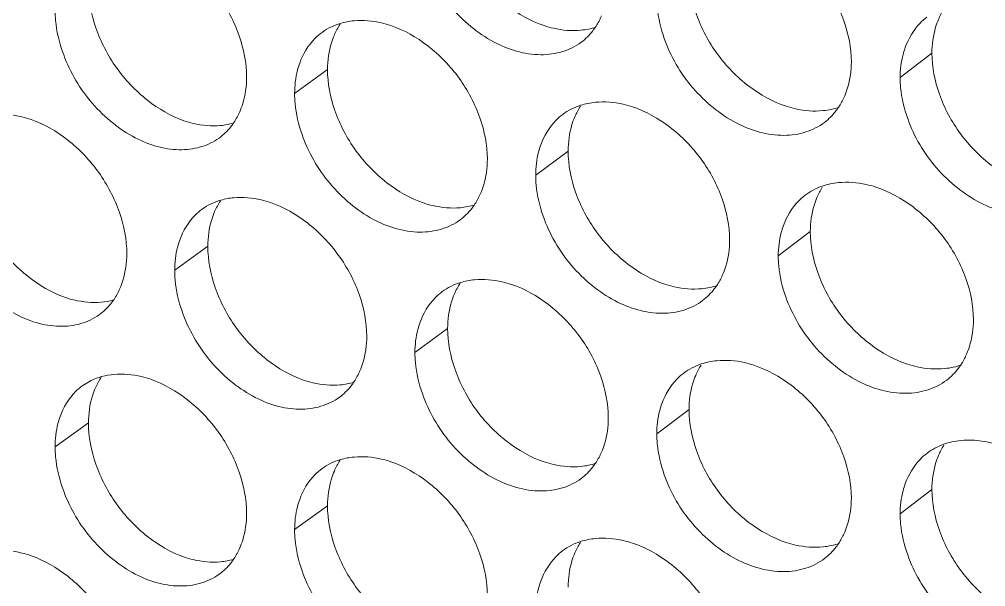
# Model space of a CAD drawing. Header units: millimetres. Extents: x 1177 to 4147, y 93 to 2194.
# Drawn here: x 2656.64 to 2674.07, y 787.58 to 797.82 of the extents above; entities that cross this region are included whole.
import ezdxf

# ---------------------------------------------------------------- set-up
doc = ezdxf.new("R2010")
doc.units = ezdxf.units.MM
doc.header["$LTSCALE"] = 0.1
doc.layers.get('0').update_dxf_attribs({"lineweight": 13})
doc.layers.add('标注', color=251, linetype='Continuous', lineweight=9)

# ---------------------------------------------------------------- blocks, each defined once
blk = doc.blocks.new('02')
at = {"layer": '标注'}
for p, q in [((4587.849, 730.14), (4587.03, 729.512)), ((4572.272, 729.723), (4571.424, 729.105)), ((4572.272, 729.723), (4571.424, 729.105)), ((4578.474, 727.618), (4577.637, 726.996)), ((4578.474, 727.618), (4577.637, 726.996)), ((4584.714, 725.542), (4583.889, 724.916)), ((4584.714, 725.542), (4583.889, 724.916)), ((4569.187, 725.162), (4568.333, 724.545)), ((4575.368, 723.042), (4574.525, 722.421)), ((4581.589, 720.951), (4580.758, 720.327)), ((4566.111, 720.608), (4565.251, 719.993)), ((4587.849, 718.89), (4587.03, 718.262)), ((4572.272, 718.473), (4571.424, 717.855))]:
    blk.add_line(p, q, dxfattribs=at)
for points, knots in [([(4575.368, 734.292), (4575.368, 733.933), (4575.518, 733.188), (4576.051, 732.175), (4576.847, 731.35), (4577.509, 730.969), (4577.852, 730.854)], [0, 0, 0, 0, 0.240418, 0.498747, 0.75788, 1, 1, 1, 1]), ([(4585.772, 729.922), (4585.772, 730.281), (4585.62, 731.025), (4585.08, 732.035), (4584.274, 732.855), (4583.607, 733.232), (4583.262, 733.345)], [0, 0, 0, 0, 0.239826, 0.497695, 0.75702, 1, 1, 1, 1]), ([(4570.186, 729.53), (4570.186, 729.889), (4570.036, 730.635), (4569.506, 731.65), (4568.714, 732.478), (4568.056, 732.864), (4567.715, 732.982)], [0, 0, 0, 0, 0.240558, 0.499178, 0.758416, 1, 1, 1, 1]), ([(4570.186, 729.53), (4570.186, 729.889), (4570.036, 730.635), (4569.506, 731.65), (4568.714, 732.478), (4568.056, 732.864), (4567.715, 732.982)], [0, 0, 0, 0, 0.240558, 0.499178, 0.758416, 1, 1, 1, 1]), ([(4574.717, 732.613), (4574.878, 732.153), (4575.253, 731.501), (4575.946, 730.82), (4576.689, 730.307), (4577.536, 730.046), (4578.328, 730.152), (4578.666, 730.317), (4578.809, 730.424)], [0, 0, 0, 0, 0.277359, 0.41667, 0.550882, 0.790562, 0.898061, 1, 1, 1, 1]), ([(4581.589, 732.201), (4581.589, 731.843), (4581.74, 731.098), (4582.276, 730.087), (4583.078, 729.265), (4583.744, 728.889), (4584.088, 728.775)], [0, 0, 0, 0, 0.240129, 0.498159, 0.757326, 1, 1, 1, 1]), ([(4566.111, 731.858), (4566.111, 731.499), (4566.26, 730.753), (4566.787, 729.737), (4567.575, 728.906), (4568.231, 728.52), (4568.571, 728.402)], [0, 0, 0, 0, 0.240862, 0.49964, 0.75872, 1, 1, 1, 1]), ([(4566.111, 731.858), (4566.111, 731.499), (4566.26, 730.753), (4566.787, 729.737), (4567.575, 728.906), (4568.231, 728.52), (4568.571, 728.402)], [0, 0, 0, 0, 0.240862, 0.49964, 0.75872, 1, 1, 1, 1]), ([(4580.758, 731.577), (4580.758, 731.491), (4580.776, 731.131), (4580.86, 730.777), (4580.951, 730.519)], [0, 0, 0, 0, 0.240186, 1, 1, 1, 1]), ([(4565.251, 731.243), (4565.251, 731.157), (4565.269, 730.797), (4565.352, 730.442), (4565.441, 730.183)], [0, 0, 0, 0, 0.239965, 1, 1, 1, 1]), ([(4565.251, 731.243), (4565.251, 731.157), (4565.269, 730.797), (4565.352, 730.442), (4565.441, 730.183)], [0, 0, 0, 0, 0.239965, 1, 1, 1, 1]), ([(4573.904, 730.856), (4573.825, 730.883), (4573.517, 730.971), (4573.19, 731), (4572.955, 730.978)], [0, 0, 0, 0, 0.263009, 1, 1, 1, 1]), ([(4573.904, 730.856), (4573.825, 730.883), (4573.517, 730.971), (4573.19, 731), (4572.955, 730.978)], [0, 0, 0, 0, 0.263009, 1, 1, 1, 1]), ([(4587.717, 731.072), (4587.655, 731.024), (4587.416, 730.809), (4587.247, 730.523), (4587.163, 730.295)], [0, 0, 0, 0, 0.244827, 1, 1, 1, 1]), ([(4588.018, 731.015), (4587.99, 730.949), (4587.889, 730.668), (4587.849, 730.367), (4587.849, 730.14)], [0, 0, 0, 0, 0.239998, 1, 1, 1, 1]), ([(4576.391, 727.415), (4576.391, 727.774), (4576.24, 728.519), (4575.706, 729.532), (4574.908, 730.357), (4574.247, 730.739), (4573.904, 730.856)], [0, 0, 0, 0, 0.240262, 0.49858, 0.757854, 1, 1, 1, 1]), ([(4576.391, 727.415), (4576.391, 727.774), (4576.24, 728.519), (4575.706, 729.532), (4574.908, 730.357), (4574.247, 730.739), (4573.904, 730.856)], [0, 0, 0, 0, 0.240262, 0.49858, 0.757854, 1, 1, 1, 1]), ([(4577.852, 730.854), (4577.931, 730.827), (4578.24, 730.739), (4578.567, 730.712), (4578.802, 730.735)], [0, 0, 0, 0, 0.262674, 1, 1, 1, 1]), ([(4578.809, 730.424), (4578.922, 730.509), (4579.058, 730.644), (4579.166, 730.798), (4579.192, 730.839)], [0, 0, 0, 0, 0.74587, 1, 1, 1, 1]), ([(4572.13, 730.679), (4572.065, 730.631), (4571.814, 730.415), (4571.639, 730.119), (4571.554, 729.884)], [0, 0, 0, 0, 0.244024, 1, 1, 1, 1]), ([(4572.13, 730.679), (4572.065, 730.631), (4571.814, 730.415), (4571.639, 730.119), (4571.554, 729.884)], [0, 0, 0, 0, 0.244024, 1, 1, 1, 1]), ([(4572.448, 730.617), (4572.419, 730.55), (4572.314, 730.264), (4572.272, 729.955), (4572.272, 729.723)], [0, 0, 0, 0, 0.239116, 1, 1, 1, 1]), ([(4572.448, 730.617), (4572.419, 730.55), (4572.314, 730.264), (4572.272, 729.955), (4572.272, 729.723)], [0, 0, 0, 0, 0.239116, 1, 1, 1, 1]), ([(4580.951, 730.519), (4581.113, 730.059), (4581.493, 729.405), (4582.193, 728.727), (4582.945, 728.218), (4583.801, 727.964), (4584.598, 728.079), (4584.937, 728.249), (4585.081, 728.359)], [0, 0, 0, 0, 0.27664, 0.415747, 0.549878, 0.789826, 0.897663, 1, 1, 1, 1]), ([(4587.163, 730.295), (4587.141, 730.235), (4587.062, 729.981), (4587.03, 729.713), (4587.03, 729.512)], [0, 0, 0, 0, 0.24094, 1, 1, 1, 1]), ([(4565.441, 730.183), (4565.599, 729.725), (4565.968, 729.073), (4566.648, 728.389), (4567.221, 727.986), (4567.825, 727.723), (4568.43, 727.626), (4568.998, 727.692), (4569.334, 727.85), (4569.477, 727.953)], [0, 0, 0, 0, 0.277943, 0.417311, 0.551401, 0.676704, 0.792073, 0.898857, 1, 1, 1, 1]), ([(4565.441, 730.183), (4565.599, 729.725), (4565.968, 729.073), (4566.648, 728.389), (4567.221, 727.986), (4567.825, 727.723), (4568.43, 727.626), (4568.998, 727.692), (4569.334, 727.85), (4569.477, 727.953)], [0, 0, 0, 0, 0.277943, 0.417311, 0.551401, 0.676704, 0.792073, 0.898857, 1, 1, 1, 1]), ([(4587.849, 730.14), (4587.849, 729.782), (4588.001, 729.037), (4588.541, 728.028), (4589.349, 727.21), (4590.018, 726.837), (4590.364, 726.726)], [0, 0, 0, 0, 0.239843, 0.497577, 0.756777, 1, 1, 1, 1]), ([(4571.554, 729.884), (4571.533, 729.824), (4571.455, 729.572), (4571.424, 729.305), (4571.424, 729.105)], [0, 0, 0, 0, 0.240415, 1, 1, 1, 1]), ([(4571.554, 729.884), (4571.533, 729.824), (4571.455, 729.572), (4571.424, 729.305), (4571.424, 729.105)], [0, 0, 0, 0, 0.240415, 1, 1, 1, 1]), ([(4572.272, 729.723), (4572.272, 729.364), (4572.422, 728.619), (4572.953, 727.605), (4573.746, 726.778), (4574.407, 726.396), (4574.748, 726.28)], [0, 0, 0, 0, 0.240565, 0.499043, 0.758159, 1, 1, 1, 1]), ([(4572.272, 729.723), (4572.272, 729.364), (4572.422, 728.619), (4572.953, 727.605), (4573.746, 726.778), (4574.407, 726.396), (4574.748, 726.28)], [0, 0, 0, 0, 0.240565, 0.499043, 0.758159, 1, 1, 1, 1]), ([(4585.601, 729.042), (4585.629, 729.109), (4585.731, 729.391), (4585.772, 729.694), (4585.772, 729.922)], [0, 0, 0, 0, 0.239896, 1, 1, 1, 1]), ([(4570.009, 728.632), (4570.038, 728.699), (4570.144, 728.987), (4570.186, 729.297), (4570.186, 729.53)], [0, 0, 0, 0, 0.239008, 1, 1, 1, 1]), ([(4570.009, 728.632), (4570.038, 728.699), (4570.144, 728.987), (4570.186, 729.297), (4570.186, 729.53)], [0, 0, 0, 0, 0.239008, 1, 1, 1, 1]), ([(4587.03, 729.512), (4587.03, 729.425), (4587.048, 729.066), (4587.132, 728.712), (4587.224, 728.455)], [0, 0, 0, 0, 0.240277, 1, 1, 1, 1]), ([(4571.424, 729.105), (4571.424, 729.018), (4571.442, 728.659), (4571.525, 728.304), (4571.615, 728.046)], [0, 0, 0, 0, 0.240052, 1, 1, 1, 1]), ([(4571.424, 729.105), (4571.424, 729.018), (4571.442, 728.659), (4571.525, 728.304), (4571.615, 728.046)], [0, 0, 0, 0, 0.240052, 1, 1, 1, 1]), ([(4580.133, 728.758), (4580.053, 728.785), (4579.743, 728.872), (4579.414, 728.899), (4579.178, 728.876)], [0, 0, 0, 0, 0.262749, 1, 1, 1, 1]), ([(4580.133, 728.758), (4580.053, 728.785), (4579.743, 728.872), (4579.414, 728.899), (4579.178, 728.876)], [0, 0, 0, 0, 0.262749, 1, 1, 1, 1]), ([(4582.635, 725.329), (4582.635, 725.688), (4582.483, 726.433), (4581.945, 727.444), (4581.142, 728.265), (4580.477, 728.643), (4580.133, 728.758)], [0, 0, 0, 0, 0.239971, 0.497989, 0.757297, 1, 1, 1, 1]), ([(4582.635, 725.329), (4582.635, 725.688), (4582.483, 726.433), (4581.945, 727.444), (4581.142, 728.265), (4580.477, 728.643), (4580.133, 728.758)], [0, 0, 0, 0, 0.239971, 0.497989, 0.757297, 1, 1, 1, 1]), ([(4584.088, 728.775), (4584.169, 728.749), (4584.479, 728.662), (4584.808, 728.637), (4585.044, 728.661)], [0, 0, 0, 0, 0.262419, 1, 1, 1, 1]), ([(4585.081, 728.359), (4585.194, 728.445), (4585.329, 728.583), (4585.438, 728.74), (4585.463, 728.781)], [0, 0, 0, 0, 0.745944, 1, 1, 1, 1]), ([(4564.636, 728.432), (4564.557, 728.459), (4564.253, 728.55), (4563.929, 728.581), (4563.696, 728.561)], [0, 0, 0, 0, 0.263409, 1, 1, 1, 1]), ([(4578.336, 728.565), (4578.272, 728.517), (4578.026, 728.301), (4577.853, 728.008), (4577.768, 727.777)], [0, 0, 0, 0, 0.244355, 1, 1, 1, 1]), ([(4578.336, 728.565), (4578.272, 728.517), (4578.026, 728.301), (4577.853, 728.008), (4577.768, 727.777)], [0, 0, 0, 0, 0.244355, 1, 1, 1, 1]), ([(4578.647, 728.505), (4578.618, 728.438), (4578.515, 728.154), (4578.474, 727.848), (4578.474, 727.618)], [0, 0, 0, 0, 0.239472, 1, 1, 1, 1]), ([(4578.647, 728.505), (4578.618, 728.438), (4578.515, 728.154), (4578.474, 727.848), (4578.474, 727.618)], [0, 0, 0, 0, 0.239472, 1, 1, 1, 1]), ([(4567.099, 724.974), (4567.099, 725.332), (4566.949, 726.078), (4566.421, 727.094), (4565.632, 727.925), (4564.976, 728.312), (4564.636, 728.432)], [0, 0, 0, 0, 0.240708, 0.499479, 0.758699, 1, 1, 1, 1]), ([(4568.571, 728.402), (4568.65, 728.375), (4568.955, 728.285), (4569.279, 728.255), (4569.512, 728.276)], [0, 0, 0, 0, 0.263064, 1, 1, 1, 1]), ([(4568.571, 728.402), (4568.65, 728.375), (4568.955, 728.285), (4569.279, 728.255), (4569.512, 728.276)], [0, 0, 0, 0, 0.263064, 1, 1, 1, 1]), ([(4569.477, 727.953), (4569.589, 728.035), (4569.725, 728.166), (4569.833, 728.317), (4569.859, 728.356)], [0, 0, 0, 0, 0.745756, 1, 1, 1, 1]), ([(4569.477, 727.953), (4569.589, 728.035), (4569.725, 728.166), (4569.833, 728.317), (4569.859, 728.356)], [0, 0, 0, 0, 0.745756, 1, 1, 1, 1]), ([(4587.224, 728.455), (4587.388, 727.993), (4587.772, 727.339), (4588.48, 726.663), (4589.24, 726.158), (4590.104, 725.912), (4590.906, 726.036), (4591.247, 726.211), (4591.391, 726.323)], [0, 0, 0, 0, 0.27593, 0.414836, 0.548888, 0.789102, 0.897272, 1, 1, 1, 1]), ([(4571.615, 728.046), (4571.775, 727.586), (4572.148, 726.934), (4572.837, 726.252), (4573.576, 725.738), (4574.419, 725.473), (4575.208, 725.574), (4575.545, 725.738), (4575.689, 725.843)], [0, 0, 0, 0, 0.277722, 0.417137, 0.551389, 0.790935, 0.898263, 1, 1, 1, 1]), ([(4571.615, 728.046), (4571.775, 727.586), (4572.148, 726.934), (4572.837, 726.252), (4573.576, 725.738), (4574.419, 725.473), (4575.208, 725.574), (4575.545, 725.738), (4575.689, 725.843)], [0, 0, 0, 0, 0.277722, 0.417137, 0.551389, 0.790935, 0.898263, 1, 1, 1, 1]), ([(4577.768, 727.777), (4577.747, 727.717), (4577.668, 727.464), (4577.637, 727.197), (4577.637, 726.996)], [0, 0, 0, 0, 0.240623, 1, 1, 1, 1]), ([(4577.768, 727.777), (4577.747, 727.717), (4577.668, 727.464), (4577.637, 727.197), (4577.637, 726.996)], [0, 0, 0, 0, 0.240623, 1, 1, 1, 1]), ([(4578.474, 727.618), (4578.474, 727.259), (4578.624, 726.515), (4579.159, 725.502), (4579.958, 724.679), (4580.622, 724.3), (4580.965, 724.186)], [0, 0, 0, 0, 0.240273, 0.498452, 0.757602, 1, 1, 1, 1]), ([(4578.474, 727.618), (4578.474, 727.259), (4578.624, 726.515), (4579.159, 725.502), (4579.958, 724.679), (4580.622, 724.3), (4580.965, 724.186)], [0, 0, 0, 0, 0.240273, 0.498452, 0.757602, 1, 1, 1, 1]), ([(4563.046, 727.311), (4563.046, 726.951), (4563.194, 726.206), (4563.719, 725.188), (4564.504, 724.356), (4565.158, 723.968), (4565.497, 723.849)], [0, 0, 0, 0, 0.241011, 0.499941, 0.759002, 1, 1, 1, 1]), ([(4576.216, 726.524), (4576.245, 726.591), (4576.35, 726.876), (4576.391, 727.184), (4576.391, 727.415)], [0, 0, 0, 0, 0.239367, 1, 1, 1, 1]), ([(4576.216, 726.524), (4576.245, 726.591), (4576.35, 726.876), (4576.391, 727.184), (4576.391, 727.415)], [0, 0, 0, 0, 0.239367, 1, 1, 1, 1]), ([(4577.637, 726.996), (4577.637, 726.909), (4577.655, 726.55), (4577.739, 726.195), (4577.829, 725.937)], [0, 0, 0, 0, 0.240141, 1, 1, 1, 1]), ([(4577.637, 726.996), (4577.637, 726.909), (4577.655, 726.55), (4577.739, 726.195), (4577.829, 725.937)], [0, 0, 0, 0, 0.240141, 1, 1, 1, 1]), ([(4586.401, 726.69), (4586.32, 726.716), (4586.008, 726.802), (4585.677, 726.828), (4585.44, 726.804)], [0, 0, 0, 0, 0.262494, 1, 1, 1, 1]), ([(4586.401, 726.69), (4586.32, 726.716), (4586.008, 726.802), (4585.677, 726.828), (4585.44, 726.804)], [0, 0, 0, 0, 0.262494, 1, 1, 1, 1]), ([(4588.919, 723.273), (4588.919, 723.631), (4588.766, 724.376), (4588.224, 725.385), (4587.415, 726.203), (4586.746, 726.577), (4586.401, 726.69)], [0, 0, 0, 0, 0.239683, 0.497404, 0.756744, 1, 1, 1, 1]), ([(4588.919, 723.273), (4588.919, 723.631), (4588.766, 724.376), (4588.224, 725.385), (4587.415, 726.203), (4586.746, 726.577), (4586.401, 726.69)], [0, 0, 0, 0, 0.239683, 0.497404, 0.756744, 1, 1, 1, 1]), ([(4570.805, 726.29), (4570.725, 726.318), (4570.419, 726.407), (4570.093, 726.436), (4569.859, 726.415)], [0, 0, 0, 0, 0.263141, 1, 1, 1, 1]), ([(4573.284, 722.844), (4573.284, 723.203), (4573.133, 723.948), (4572.601, 724.962), (4571.806, 725.789), (4571.146, 726.173), (4570.805, 726.29)], [0, 0, 0, 0, 0.24041, 0.498878, 0.758134, 1, 1, 1, 1]), ([(4574.748, 726.28), (4574.828, 726.253), (4575.135, 726.164), (4575.461, 726.136), (4575.695, 726.158)], [0, 0, 0, 0, 0.262803, 1, 1, 1, 1]), ([(4574.748, 726.28), (4574.828, 726.253), (4575.135, 726.164), (4575.461, 726.136), (4575.695, 726.158)], [0, 0, 0, 0, 0.262803, 1, 1, 1, 1]), ([(4575.689, 725.843), (4575.801, 725.927), (4575.937, 726.061), (4576.045, 726.214), (4576.071, 726.254)], [0, 0, 0, 0, 0.745833, 1, 1, 1, 1]), ([(4575.689, 725.843), (4575.801, 725.927), (4575.937, 726.061), (4576.045, 726.214), (4576.071, 726.254)], [0, 0, 0, 0, 0.745833, 1, 1, 1, 1]), ([(4584.581, 726.479), (4584.518, 726.431), (4584.276, 726.216), (4584.106, 725.927), (4584.022, 725.698)], [0, 0, 0, 0, 0.244673, 1, 1, 1, 1]), ([(4584.581, 726.479), (4584.518, 726.431), (4584.276, 726.216), (4584.106, 725.927), (4584.022, 725.698)], [0, 0, 0, 0, 0.244673, 1, 1, 1, 1]), ([(4584.885, 726.421), (4584.857, 726.355), (4584.755, 726.073), (4584.714, 725.77), (4584.714, 725.542)], [0, 0, 0, 0, 0.239824, 1, 1, 1, 1]), ([(4584.885, 726.421), (4584.857, 726.355), (4584.755, 726.073), (4584.714, 725.77), (4584.714, 725.542)], [0, 0, 0, 0, 0.239824, 1, 1, 1, 1]), ([(4569.042, 726.122), (4568.976, 726.074), (4568.724, 725.858), (4568.547, 725.56), (4568.462, 725.324)], [0, 0, 0, 0, 0.243853, 1, 1, 1, 1]), ([(4569.363, 726.059), (4569.334, 725.992), (4569.228, 725.705), (4569.187, 725.395), (4569.187, 725.162)], [0, 0, 0, 0, 0.238936, 1, 1, 1, 1]), ([(4577.829, 725.937), (4577.99, 725.477), (4578.368, 724.824), (4579.064, 724.145), (4579.812, 723.634), (4580.663, 723.376), (4581.458, 723.487), (4581.797, 723.655), (4581.94, 723.763)], [0, 0, 0, 0, 0.276999, 0.416207, 0.550378, 0.790192, 0.897861, 1, 1, 1, 1]), ([(4577.829, 725.937), (4577.99, 725.477), (4578.368, 724.824), (4579.064, 724.145), (4579.812, 723.634), (4580.663, 723.376), (4581.458, 723.487), (4581.797, 723.655), (4581.94, 723.763)], [0, 0, 0, 0, 0.276999, 0.416207, 0.550378, 0.790192, 0.897861, 1, 1, 1, 1]), ([(4562.369, 725.638), (4562.526, 725.18), (4562.893, 724.529), (4563.57, 723.843), (4564.139, 723.439), (4564.74, 723.174), (4565.343, 723.073), (4565.908, 723.136), (4566.244, 723.292), (4566.386, 723.395)], [0, 0, 0, 0, 0.278313, 0.417788, 0.551922, 0.677197, 0.792453, 0.899064, 1, 1, 1, 1]), ([(4584.022, 725.698), (4584, 725.638), (4583.921, 725.385), (4583.889, 725.117), (4583.889, 724.916)], [0, 0, 0, 0, 0.240834, 1, 1, 1, 1]), ([(4584.022, 725.698), (4584, 725.638), (4583.921, 725.385), (4583.889, 725.117), (4583.889, 724.916)], [0, 0, 0, 0, 0.240834, 1, 1, 1, 1]), ([(4584.714, 725.542), (4584.714, 725.184), (4584.866, 724.439), (4585.404, 723.429), (4586.209, 722.609), (4586.876, 722.234), (4587.221, 722.122)], [0, 0, 0, 0, 0.239985, 0.497867, 0.757051, 1, 1, 1, 1]), ([(4584.714, 725.542), (4584.714, 725.184), (4584.866, 724.439), (4585.404, 723.429), (4586.209, 722.609), (4586.876, 722.234), (4587.221, 722.122)], [0, 0, 0, 0, 0.239985, 0.497867, 0.757051, 1, 1, 1, 1]), ([(4568.462, 725.324), (4568.441, 725.264), (4568.363, 725.012), (4568.333, 724.746), (4568.333, 724.545)], [0, 0, 0, 0, 0.240311, 1, 1, 1, 1]), ([(4582.462, 724.445), (4582.491, 724.512), (4582.594, 724.795), (4582.635, 725.1), (4582.635, 725.329)], [0, 0, 0, 0, 0.23972, 1, 1, 1, 1]), ([(4582.462, 724.445), (4582.491, 724.512), (4582.594, 724.795), (4582.635, 725.1), (4582.635, 725.329)], [0, 0, 0, 0, 0.23972, 1, 1, 1, 1]), ([(4569.187, 725.162), (4569.187, 724.803), (4569.336, 724.057), (4569.865, 723.042), (4570.656, 722.214), (4571.314, 721.829), (4571.654, 721.712)], [0, 0, 0, 0, 0.240713, 0.499341, 0.758439, 1, 1, 1, 1]), ([(4566.92, 724.072), (4566.949, 724.139), (4567.057, 724.428), (4567.099, 724.739), (4567.099, 724.974)], [0, 0, 0, 0, 0.238828, 1, 1, 1, 1]), ([(4583.889, 724.916), (4583.889, 724.829), (4583.907, 724.47), (4583.991, 724.116), (4584.082, 723.858)], [0, 0, 0, 0, 0.240231, 1, 1, 1, 1]), ([(4583.889, 724.916), (4583.889, 724.829), (4583.907, 724.47), (4583.991, 724.116), (4584.082, 723.858)], [0, 0, 0, 0, 0.240231, 1, 1, 1, 1]), ([(4568.333, 724.545), (4568.333, 724.459), (4568.35, 724.099), (4568.433, 723.744), (4568.523, 723.486)], [0, 0, 0, 0, 0.240008, 1, 1, 1, 1]), ([(4577.014, 724.178), (4576.934, 724.205), (4576.625, 724.293), (4576.297, 724.321), (4576.062, 724.299)], [0, 0, 0, 0, 0.262879, 1, 1, 1, 1]), ([(4579.508, 720.743), (4579.508, 721.102), (4579.357, 721.847), (4578.821, 722.859), (4578.02, 723.683), (4577.357, 724.063), (4577.014, 724.178)], [0, 0, 0, 0, 0.240116, 0.498284, 0.757575, 1, 1, 1, 1]), ([(4580.965, 724.186), (4581.045, 724.159), (4581.355, 724.072), (4581.682, 724.046), (4581.918, 724.069)], [0, 0, 0, 0, 0.262546, 1, 1, 1, 1]), ([(4580.965, 724.186), (4581.045, 724.159), (4581.355, 724.072), (4581.682, 724.046), (4581.918, 724.069)], [0, 0, 0, 0, 0.262546, 1, 1, 1, 1]), ([(4581.94, 723.763), (4582.053, 723.848), (4582.189, 723.985), (4582.297, 724.14), (4582.323, 724.181)], [0, 0, 0, 0, 0.745908, 1, 1, 1, 1]), ([(4581.94, 723.763), (4582.053, 723.848), (4582.189, 723.985), (4582.297, 724.14), (4582.323, 724.181)], [0, 0, 0, 0, 0.745908, 1, 1, 1, 1]), ([(4565.497, 723.849), (4565.576, 723.822), (4565.88, 723.731), (4566.203, 723.701), (4566.435, 723.721)], [0, 0, 0, 0, 0.263197, 1, 1, 1, 1]), ([(4566.386, 723.395), (4566.498, 723.475), (4566.634, 723.605), (4566.742, 723.755), (4566.769, 723.794)], [0, 0, 0, 0, 0.745717, 1, 1, 1, 1]), ([(4575.228, 723.993), (4575.163, 723.946), (4574.915, 723.729), (4574.741, 723.435), (4574.657, 723.202)], [0, 0, 0, 0, 0.244191, 1, 1, 1, 1]), ([(4575.542, 723.933), (4575.514, 723.866), (4575.409, 723.58), (4575.368, 723.273), (4575.368, 723.042)], [0, 0, 0, 0, 0.239294, 1, 1, 1, 1]), ([(4584.082, 723.858), (4584.245, 723.397), (4584.628, 722.744), (4585.332, 722.066), (4586.088, 721.559), (4586.948, 721.309), (4587.747, 721.429), (4588.087, 721.602), (4588.231, 721.712)], [0, 0, 0, 0, 0.276284, 0.41529, 0.549381, 0.789463, 0.897466, 1, 1, 1, 1]), ([(4584.082, 723.858), (4584.245, 723.397), (4584.628, 722.744), (4585.332, 722.066), (4586.088, 721.559), (4586.948, 721.309), (4587.747, 721.429), (4588.087, 721.602), (4588.231, 721.712)], [0, 0, 0, 0, 0.276284, 0.41529, 0.549381, 0.789463, 0.897466, 1, 1, 1, 1]), ([(4568.523, 723.486), (4568.682, 723.027), (4569.053, 722.375), (4569.737, 721.692), (4570.312, 721.291), (4570.92, 721.03), (4571.528, 720.935), (4572.098, 721.004), (4572.435, 721.165), (4572.578, 721.27)], [0, 0, 0, 0, 0.277575, 0.416837, 0.550884, 0.676215, 0.791695, 0.898653, 1, 1, 1, 1]), ([(4588.748, 722.397), (4588.776, 722.463), (4588.878, 722.744), (4588.919, 723.046), (4588.919, 723.273)], [0, 0, 0, 0, 0.24007, 1, 1, 1, 1]), ([(4588.748, 722.397), (4588.776, 722.463), (4588.878, 722.744), (4588.919, 723.046), (4588.919, 723.273)], [0, 0, 0, 0, 0.24007, 1, 1, 1, 1]), ([(4574.657, 723.202), (4574.635, 723.142), (4574.557, 722.889), (4574.525, 722.622), (4574.525, 722.421)], [0, 0, 0, 0, 0.240519, 1, 1, 1, 1]), ([(4575.368, 723.042), (4575.368, 722.683), (4575.518, 721.938), (4576.051, 720.925), (4576.847, 720.1), (4577.509, 719.719), (4577.852, 719.604)], [0, 0, 0, 0, 0.240418, 0.498747, 0.75788, 1, 1, 1, 1]), ([(4573.107, 721.949), (4573.136, 722.016), (4573.242, 722.303), (4573.284, 722.612), (4573.284, 722.844)], [0, 0, 0, 0, 0.239188, 1, 1, 1, 1]), ([(4574.525, 722.421), (4574.525, 722.335), (4574.543, 721.976), (4574.627, 721.621), (4574.717, 721.363)], [0, 0, 0, 0, 0.240096, 1, 1, 1, 1]), ([(4583.262, 722.095), (4583.181, 722.122), (4582.87, 722.209), (4582.541, 722.235), (4582.304, 722.211)], [0, 0, 0, 0, 0.262621, 1, 1, 1, 1]), ([(4585.772, 718.672), (4585.772, 719.031), (4585.62, 719.775), (4585.08, 720.785), (4584.274, 721.605), (4583.607, 721.982), (4583.262, 722.095)], [0, 0, 0, 0, 0.239826, 0.497695, 0.75702, 1, 1, 1, 1]), ([(4587.221, 722.122), (4587.302, 722.095), (4587.613, 722.01), (4587.943, 721.985), (4588.18, 722.009)], [0, 0, 0, 0, 0.262294, 1, 1, 1, 1]), ([(4587.221, 722.122), (4587.302, 722.095), (4587.613, 722.01), (4587.943, 721.985), (4588.18, 722.009)], [0, 0, 0, 0, 0.262294, 1, 1, 1, 1]), ([(4588.231, 721.712), (4588.344, 721.799), (4588.48, 721.939), (4588.588, 722.097), (4588.614, 722.138)], [0, 0, 0, 0, 0.74598, 1, 1, 1, 1]), ([(4588.231, 721.712), (4588.344, 721.799), (4588.48, 721.939), (4588.588, 722.097), (4588.614, 722.138)], [0, 0, 0, 0, 0.74598, 1, 1, 1, 1]), ([(4566.453, 721.802), (4566.409, 721.79), (4566.236, 721.735), (4566.073, 721.651), (4565.963, 721.572)], [0, 0, 0, 0, 0.254263, 1, 1, 1, 1]), ([(4567.715, 721.732), (4567.636, 721.76), (4567.331, 721.85), (4567.006, 721.88), (4566.773, 721.859)], [0, 0, 0, 0, 0.263274, 1, 1, 1, 1]), ([(4581.453, 721.893), (4581.39, 721.845), (4581.146, 721.63), (4580.974, 721.339), (4580.89, 721.109)], [0, 0, 0, 0, 0.244516, 1, 1, 1, 1]), ([(4581.761, 721.834), (4581.733, 721.768), (4581.63, 721.485), (4581.589, 721.18), (4581.589, 720.951)], [0, 0, 0, 0, 0.239648, 1, 1, 1, 1]), ([(4565.963, 721.572), (4565.897, 721.525), (4565.643, 721.308), (4565.465, 721.008), (4565.38, 720.77)], [0, 0, 0, 0, 0.243679, 1, 1, 1, 1]), ([(4566.289, 721.509), (4566.26, 721.441), (4566.153, 721.153), (4566.111, 720.842), (4566.111, 720.608)], [0, 0, 0, 0, 0.238756, 1, 1, 1, 1]), ([(4570.186, 718.28), (4570.186, 718.639), (4570.036, 719.385), (4569.506, 720.4), (4568.714, 721.228), (4568.056, 721.614), (4567.715, 721.732)], [0, 0, 0, 0, 0.240558, 0.499178, 0.758416, 1, 1, 1, 1]), ([(4571.654, 721.712), (4571.734, 721.685), (4572.04, 721.596), (4572.365, 721.567), (4572.599, 721.589)], [0, 0, 0, 0, 0.262933, 1, 1, 1, 1]), ([(4572.578, 721.27), (4572.69, 721.352), (4572.826, 721.485), (4572.934, 721.637), (4572.96, 721.676)], [0, 0, 0, 0, 0.745795, 1, 1, 1, 1]), ([(4574.717, 721.363), (4574.878, 720.903), (4575.253, 720.251), (4575.946, 719.57), (4576.689, 719.057), (4577.536, 718.796), (4578.328, 718.902), (4578.666, 719.067), (4578.809, 719.174)], [0, 0, 0, 0, 0.277359, 0.41667, 0.550882, 0.790562, 0.898061, 1, 1, 1, 1]), ([(4580.89, 721.109), (4580.868, 721.049), (4580.789, 720.796), (4580.758, 720.528), (4580.758, 720.327)], [0, 0, 0, 0, 0.240728, 1, 1, 1, 1]), ([(4565.38, 720.77), (4565.359, 720.711), (4565.282, 720.459), (4565.251, 720.193), (4565.251, 719.993)], [0, 0, 0, 0, 0.240208, 1, 1, 1, 1]), ([(4581.589, 720.951), (4581.589, 720.593), (4581.74, 719.848), (4582.276, 718.837), (4583.078, 718.015), (4583.744, 717.639), (4584.088, 717.525)], [0, 0, 0, 0, 0.240129, 0.498159, 0.757326, 1, 1, 1, 1]), ([(4566.111, 720.608), (4566.111, 720.249), (4566.26, 719.503), (4566.787, 718.487), (4567.575, 717.656), (4568.231, 717.27), (4568.571, 717.152)], [0, 0, 0, 0, 0.240862, 0.49964, 0.75872, 1, 1, 1, 1]), ([(4579.334, 719.856), (4579.363, 719.922), (4579.467, 720.207), (4579.508, 720.513), (4579.508, 720.743)], [0, 0, 0, 0, 0.239544, 1, 1, 1, 1]), ([(4580.758, 720.327), (4580.758, 720.241), (4580.776, 719.881), (4580.86, 719.527), (4580.951, 719.269)], [0, 0, 0, 0, 0.240186, 1, 1, 1, 1]), ([(4589.549, 720.042), (4589.468, 720.068), (4589.155, 720.153), (4588.824, 720.178), (4588.585, 720.153)], [0, 0, 0, 0, 0.262368, 1, 1, 1, 1]), ([(4565.251, 719.993), (4565.251, 719.907), (4565.269, 719.547), (4565.352, 719.192), (4565.441, 718.933)], [0, 0, 0, 0, 0.239965, 1, 1, 1, 1]), ([(4587.717, 719.822), (4587.655, 719.774), (4587.416, 719.559), (4587.247, 719.273), (4587.163, 719.045)], [0, 0, 0, 0, 0.244827, 1, 1, 1, 1]), ([(4588.018, 719.765), (4587.99, 719.699), (4587.889, 719.418), (4587.849, 719.117), (4587.849, 718.89)], [0, 0, 0, 0, 0.239998, 1, 1, 1, 1]), ([(4573.904, 719.606), (4573.825, 719.633), (4573.517, 719.721), (4573.19, 719.75), (4572.955, 719.728)], [0, 0, 0, 0, 0.263009, 1, 1, 1, 1]), ([(4576.391, 716.165), (4576.391, 716.524), (4576.24, 717.269), (4575.706, 718.282), (4574.908, 719.107), (4574.247, 719.489), (4573.904, 719.606)], [0, 0, 0, 0, 0.240262, 0.49858, 0.757854, 1, 1, 1, 1]), ([(4577.852, 719.604), (4577.931, 719.577), (4578.24, 719.489), (4578.567, 719.462), (4578.802, 719.485)], [0, 0, 0, 0, 0.262674, 1, 1, 1, 1]), ([(4578.809, 719.174), (4578.922, 719.259), (4579.058, 719.394), (4579.166, 719.548), (4579.192, 719.589)], [0, 0, 0, 0, 0.74587, 1, 1, 1, 1]), ([(4572.13, 719.429), (4572.065, 719.381), (4571.814, 719.165), (4571.639, 718.869), (4571.554, 718.634)], [0, 0, 0, 0, 0.244024, 1, 1, 1, 1]), ([(4572.448, 719.367), (4572.419, 719.3), (4572.314, 719.014), (4572.272, 718.705), (4572.272, 718.473)], [0, 0, 0, 0, 0.239116, 1, 1, 1, 1]), ([(4580.951, 719.269), (4581.113, 718.809), (4581.493, 718.155), (4582.193, 717.477), (4582.945, 716.968), (4583.801, 716.714), (4584.598, 716.829), (4584.937, 716.999), (4585.081, 717.109)], [0, 0, 0, 0, 0.27664, 0.415747, 0.549878, 0.789826, 0.897663, 1, 1, 1, 1]), ([(4587.163, 719.045), (4587.141, 718.985), (4587.062, 718.731), (4587.03, 718.463), (4587.03, 718.262)], [0, 0, 0, 0, 0.24094, 1, 1, 1, 1]), ([(4565.441, 718.933), (4565.599, 718.475), (4565.968, 717.823), (4566.648, 717.139), (4567.221, 716.736), (4567.825, 716.473), (4568.43, 716.376), (4568.998, 716.442), (4569.334, 716.6), (4569.477, 716.703)], [0, 0, 0, 0, 0.277943, 0.417311, 0.551401, 0.676704, 0.792073, 0.898857, 1, 1, 1, 1]), ([(4587.849, 718.89), (4587.849, 718.532), (4588.001, 717.787), (4588.541, 716.778), (4589.349, 715.96), (4590.018, 715.587), (4590.364, 715.476)], [0, 0, 0, 0, 0.239843, 0.497577, 0.756777, 1, 1, 1, 1]), ([(4571.554, 718.634), (4571.533, 718.574), (4571.455, 718.322), (4571.424, 718.055), (4571.424, 717.855)], [0, 0, 0, 0, 0.240415, 1, 1, 1, 1]), ([(4585.601, 717.792), (4585.629, 717.859), (4585.731, 718.141), (4585.772, 718.444), (4585.772, 718.672)], [0, 0, 0, 0, 0.239896, 1, 1, 1, 1]), ([(4570.009, 717.382), (4570.038, 717.449), (4570.144, 717.737), (4570.186, 718.047), (4570.186, 718.28)], [0, 0, 0, 0, 0.239008, 1, 1, 1, 1]), ([(4572.272, 718.473), (4572.272, 718.114), (4572.422, 717.369), (4572.953, 716.355), (4573.746, 715.528), (4574.407, 715.146), (4574.748, 715.03)], [0, 0, 0, 0, 0.240565, 0.499043, 0.758159, 1, 1, 1, 1]), ([(4587.03, 718.262), (4587.03, 718.175), (4587.048, 717.816), (4587.132, 717.462), (4587.224, 717.205)], [0, 0, 0, 0, 0.240277, 1, 1, 1, 1]), ([(4571.424, 717.855), (4571.424, 717.768), (4571.442, 717.409), (4571.525, 717.054), (4571.615, 716.796)], [0, 0, 0, 0, 0.240052, 1, 1, 1, 1]), ([(4580.133, 717.508), (4580.053, 717.535), (4579.743, 717.622), (4579.414, 717.649), (4579.178, 717.626)], [0, 0, 0, 0, 0.262749, 1, 1, 1, 1]), ([(4584.088, 717.525), (4584.169, 717.499), (4584.479, 717.412), (4584.808, 717.387), (4585.044, 717.411)], [0, 0, 0, 0, 0.262419, 1, 1, 1, 1]), ([(4585.081, 717.109), (4585.194, 717.195), (4585.329, 717.333), (4585.438, 717.49), (4585.463, 717.531)], [0, 0, 0, 0, 0.745944, 1, 1, 1, 1]), ([(4564.636, 717.182), (4564.557, 717.209), (4564.253, 717.3), (4563.929, 717.331), (4563.696, 717.311)], [0, 0, 0, 0, 0.263409, 1, 1, 1, 1]), ([(4578.336, 717.315), (4578.272, 717.267), (4578.026, 717.051), (4577.853, 716.758), (4577.768, 716.527)], [0, 0, 0, 0, 0.244355, 1, 1, 1, 1]), ([(4582.635, 714.079), (4582.635, 714.438), (4582.483, 715.183), (4581.945, 716.194), (4581.142, 717.015), (4580.477, 717.393), (4580.133, 717.508)], [0, 0, 0, 0, 0.239971, 0.497989, 0.757297, 1, 1, 1, 1]), ([(4567.099, 713.724), (4567.099, 714.082), (4566.949, 714.828), (4566.421, 715.844), (4565.632, 716.675), (4564.976, 717.062), (4564.636, 717.182)], [0, 0, 0, 0, 0.240708, 0.499479, 0.758699, 1, 1, 1, 1]), ([(4568.571, 717.152), (4568.65, 717.125), (4568.955, 717.035), (4569.279, 717.005), (4569.512, 717.026)], [0, 0, 0, 0, 0.263064, 1, 1, 1, 1]), ([(4569.477, 716.703), (4569.589, 716.785), (4569.725, 716.916), (4569.833, 717.067), (4569.859, 717.106)], [0, 0, 0, 0, 0.745756, 1, 1, 1, 1]), ([(4578.647, 717.255), (4578.618, 717.188), (4578.515, 716.904), (4578.474, 716.598), (4578.474, 716.368)], [0, 0, 0, 0, 0.239472, 1, 1, 1, 1]), ([(4587.224, 717.205), (4587.388, 716.743), (4587.772, 716.089), (4588.48, 715.413), (4589.24, 714.908), (4590.104, 714.662), (4590.906, 714.786), (4591.247, 714.961), (4591.391, 715.073)], [0, 0, 0, 0, 0.27593, 0.414836, 0.548888, 0.789102, 0.897272, 1, 1, 1, 1]), ([(4571.615, 716.796), (4571.775, 716.336), (4572.148, 715.684), (4572.837, 715.002), (4573.576, 714.488), (4574.419, 714.223), (4575.208, 714.324), (4575.545, 714.488), (4575.689, 714.593)], [0, 0, 0, 0, 0.277722, 0.417137, 0.551389, 0.790935, 0.898263, 1, 1, 1, 1]), ([(4577.768, 716.527), (4577.747, 716.467), (4577.668, 716.214), (4577.637, 715.947), (4577.637, 715.746)], [0, 0, 0, 0, 0.240623, 1, 1, 1, 1])]:
    blk.add_open_spline(points, degree=3, knots=knots, dxfattribs=at)
for points in [[(4588.153, 731.276), (4588.101, 731.193), (4588.056, 731.105), (4588.018, 731.015)], [(4572.955, 730.978), (4572.837, 730.967), (4572.718, 730.945), (4572.604, 730.911)], [(4572.955, 730.978), (4572.837, 730.967), (4572.718, 730.945), (4572.604, 730.911)], [(4579.192, 730.839), (4579.247, 730.923), (4579.294, 731.013), (4579.334, 731.106)], [(4572.604, 730.911), (4572.435, 730.861), (4572.272, 730.783), (4572.13, 730.679)], [(4572.604, 730.911), (4572.435, 730.861), (4572.272, 730.783), (4572.13, 730.679)], [(4572.595, 730.891), (4572.538, 730.805), (4572.489, 730.712), (4572.448, 730.617)], [(4572.595, 730.891), (4572.538, 730.805), (4572.489, 730.712), (4572.448, 730.617)], [(4578.802, 730.735), (4578.932, 730.748), (4579.063, 730.773), (4579.187, 730.814)], [(4585.463, 728.781), (4585.516, 728.864), (4585.562, 728.952), (4585.601, 729.042)], [(4578.794, 728.798), (4578.631, 728.746), (4578.473, 728.667), (4578.336, 728.565)], [(4578.794, 728.798), (4578.631, 728.746), (4578.473, 728.667), (4578.336, 728.565)], [(4578.789, 728.773), (4578.734, 728.688), (4578.687, 728.598), (4578.647, 728.505)], [(4578.789, 728.773), (4578.734, 728.688), (4578.687, 728.598), (4578.647, 728.505)], [(4579.178, 728.876), (4579.048, 728.864), (4578.918, 728.838), (4578.794, 728.798)], [(4579.178, 728.876), (4579.048, 728.864), (4578.918, 728.838), (4578.794, 728.798)], [(4585.044, 728.661), (4585.186, 728.675), (4585.328, 728.705), (4585.462, 728.751)], [(4569.859, 728.356), (4569.917, 728.443), (4569.967, 728.536), (4570.009, 728.632)], [(4569.859, 728.356), (4569.917, 728.443), (4569.967, 728.536), (4570.009, 728.632)], [(4569.512, 728.276), (4569.626, 728.287), (4569.739, 728.307), (4569.849, 728.339)], [(4569.512, 728.276), (4569.626, 728.287), (4569.739, 728.307), (4569.849, 728.339)], [(4585.44, 726.804), (4585.298, 726.789), (4585.158, 726.76), (4585.023, 726.714)], [(4585.44, 726.804), (4585.298, 726.789), (4585.158, 726.76), (4585.023, 726.714)], [(4576.071, 726.254), (4576.127, 726.339), (4576.175, 726.43), (4576.216, 726.524)], [(4576.071, 726.254), (4576.127, 726.339), (4576.175, 726.43), (4576.216, 726.524)], [(4585.023, 726.714), (4584.865, 726.659), (4584.713, 726.58), (4584.581, 726.479)], [(4585.023, 726.714), (4584.865, 726.659), (4584.713, 726.58), (4584.581, 726.479)], [(4585.022, 726.684), (4584.969, 726.601), (4584.923, 726.512), (4584.885, 726.421)], [(4585.022, 726.684), (4584.969, 726.601), (4584.923, 726.512), (4584.885, 726.421)], [(4569.524, 726.353), (4569.352, 726.304), (4569.186, 726.226), (4569.042, 726.122)], [(4569.513, 726.336), (4569.455, 726.249), (4569.405, 726.155), (4569.363, 726.059)], [(4569.859, 726.415), (4569.746, 726.405), (4569.633, 726.385), (4569.524, 726.353)], [(4575.695, 726.158), (4575.82, 726.17), (4575.945, 726.194), (4576.064, 726.231)], [(4575.695, 726.158), (4575.82, 726.17), (4575.945, 726.194), (4576.064, 726.231)], [(4576.062, 724.299), (4575.937, 724.287), (4575.813, 724.263), (4575.694, 724.226)], [(4582.323, 724.181), (4582.377, 724.265), (4582.423, 724.354), (4582.462, 724.445)], [(4582.323, 724.181), (4582.377, 724.265), (4582.423, 724.354), (4582.462, 724.445)], [(4566.769, 723.794), (4566.827, 723.882), (4566.878, 723.975), (4566.92, 724.072)], [(4575.694, 724.226), (4575.528, 724.175), (4575.368, 724.096), (4575.228, 723.993)], [(4575.687, 724.204), (4575.631, 724.118), (4575.583, 724.027), (4575.542, 723.933)], [(4581.918, 724.069), (4582.054, 724.083), (4582.19, 724.11), (4582.32, 724.154)], [(4581.918, 724.069), (4582.054, 724.083), (4582.19, 724.11), (4582.32, 724.154)], [(4566.435, 723.721), (4566.543, 723.731), (4566.651, 723.75), (4566.756, 723.779)], [(4588.614, 722.138), (4588.665, 722.22), (4588.71, 722.307), (4588.748, 722.397)], [(4588.614, 722.138), (4588.665, 722.22), (4588.71, 722.307), (4588.748, 722.397)], [(4581.904, 722.127), (4581.743, 722.074), (4581.588, 721.995), (4581.453, 721.893)], [(4581.901, 722.1), (4581.847, 722.016), (4581.8, 721.927), (4581.761, 721.834)], [(4582.304, 722.211), (4582.168, 722.198), (4582.033, 722.17), (4581.904, 722.127)], [(4588.18, 722.009), (4588.328, 722.024), (4588.475, 722.056), (4588.615, 722.106)], [(4588.18, 722.009), (4588.328, 722.024), (4588.475, 722.056), (4588.615, 722.106)], [(4566.441, 721.788), (4566.382, 721.7), (4566.331, 721.606), (4566.289, 721.509)], [(4566.773, 721.859), (4566.665, 721.85), (4566.558, 721.831), (4566.453, 721.802)], [(4572.96, 721.676), (4573.017, 721.763), (4573.066, 721.854), (4573.107, 721.949)], [(4572.599, 721.589), (4572.718, 721.6), (4572.837, 721.622), (4572.952, 721.656)], [(4588.152, 720.057), (4587.997, 720.002), (4587.848, 719.923), (4587.717, 719.822)], [(4588.153, 720.026), (4588.101, 719.943), (4588.056, 719.855), (4588.018, 719.765)], [(4588.585, 720.153), (4588.438, 720.138), (4588.292, 720.107), (4588.152, 720.057)], [(4579.192, 719.589), (4579.247, 719.673), (4579.294, 719.763), (4579.334, 719.856)], [(4572.604, 719.661), (4572.435, 719.611), (4572.272, 719.533), (4572.13, 719.429)], [(4572.595, 719.641), (4572.538, 719.555), (4572.489, 719.462), (4572.448, 719.367)], [(4572.955, 719.728), (4572.837, 719.717), (4572.718, 719.695), (4572.604, 719.661)], [(4578.802, 719.485), (4578.932, 719.498), (4579.063, 719.523), (4579.187, 719.564)], [(4585.463, 717.531), (4585.516, 717.614), (4585.562, 717.702), (4585.601, 717.792)], [(4578.794, 717.548), (4578.631, 717.496), (4578.473, 717.417), (4578.336, 717.315)], [(4578.789, 717.523), (4578.734, 717.438), (4578.687, 717.348), (4578.647, 717.255)], [(4579.178, 717.626), (4579.048, 717.614), (4578.918, 717.588), (4578.794, 717.548)], [(4569.859, 717.106), (4569.917, 717.193), (4569.967, 717.286), (4570.009, 717.382)], [(4585.044, 717.411), (4585.186, 717.425), (4585.328, 717.455), (4585.462, 717.501)], [(4569.512, 717.026), (4569.626, 717.037), (4569.739, 717.057), (4569.849, 717.089)]]:
    blk.add_open_spline(points, degree=3, dxfattribs=at)

msp = doc.modelspace()

# ---------------------------------------------------------------- block references
at = {"xscale": 0.7, "yscale": 0.7, "zscale": 0.7}
msp.add_blockref('02', (-538.391, 286.112), dxfattribs=at)

doc.saveas('drawing.dxf')
